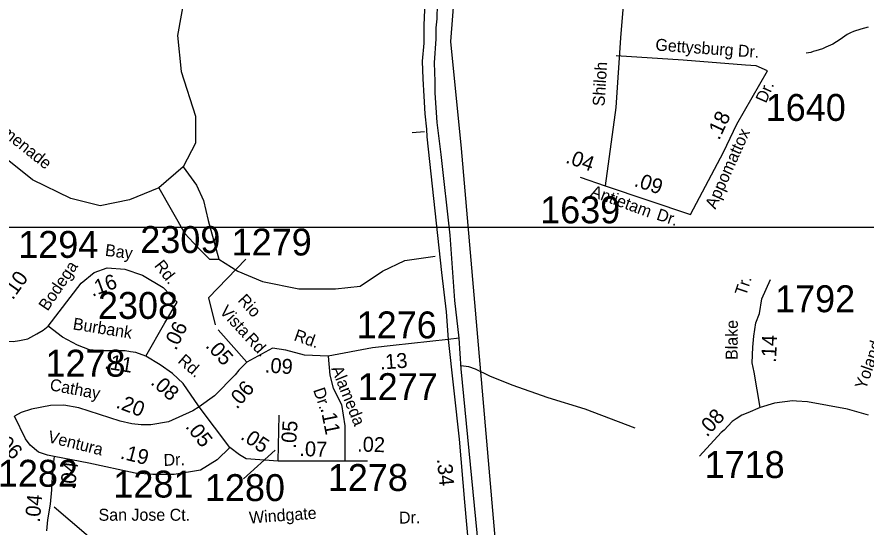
# Model space of a CAD drawing. Extents: x 698898 to 728312, y 20247 to 71559.
# Drawn here: x 710344 to 711763, y 40343 to 41196 of the extents above; entities that cross this region are included whole.
import ezdxf

# ---------------------------------------------------------------- set-up
doc = ezdxf.new("R2010")
doc.units = 0
for name, color, linetype in [('Old_Level_10', 7, 'Continuous'), ('Old_Level_11', 7, 'Continuous'), ('Old_Level_17', 7, 'Continuous'), ('Old_Level_28', 7, 'Continuous'), ('Old_Level_32', 7, 'Continuous'), ('Old_Level_35', 7, 'Continuous'), ('Old_Level_50', 7, 'Continuous'), ('Old_Level_59', 7, 'Continuous'), ('Old_Level_63', 7, 'Continuous'), ('Old_Level_8', 7, 'Continuous')]:
    doc.layers.add(name, color=color, linetype=linetype)

msp = doc.modelspace()

# ---------------------------------------------------------------- linework, layer by layer
at = {"layer": 'Old_Level_11'}
for points in [[(710725.952, 40791.2145), (710663.65875, 40726.73675), (710674.79625, 40681.513)], [(710722.1875, 40424.1345), (710775.36625, 40471.69425)], [(710405.45775, 40377.0045), (710490.03025, 40305.2025)]]:
    msp.add_lwpolyline(points, dxfattribs=at)
at = {"layer": 'Old_Level_28'}
for points in [[(711082.97475, 40658.994), (711075.357, 40721.90975), (711067.76475, 40831.306), (711052.57975, 40966.02575), (711045.9995, 41019.71075), (711042.8235, 41069.23175), (711042.8235, 41088.224), (711041.44425, 41119.4845), (711044.63225, 41159.57725), (711044.63225, 41177.99825), (711045.902, 41193.24325), (711046.53675, 41217.381), (711052.57975, 41272.943), (711058.1475, 41346.38), (711063.209, 41426.90775), (711074.8505, 41579.8605), (711080.78625, 41679.2665), (711086.101, 41714.972), (711091.554, 41794.7645)], [(711072.91825, 41791.75375), (711071.67525, 41781.0655), (711066.3605, 41705.096), (711059.1595, 41599.10625), (711054.098, 41515.53975), (711043.46875, 41408.1685), (711038.91325, 41346.38), (711030.666, 41270.7385), (711025.247, 41217.23225), (711024.23475, 41196.4675), (711023.7285, 41181.2735), (711023.7285, 41152.405), (711021.19775, 41122.52375), (711022.324, 41092.78225), (711023.7285, 41063.773), (711025.247, 41034.39825), (711028.284, 41008.56875), (711028.79025, 40995.907), (711053.56875, 40768.7565), (711060.91625, 40703.408), (711064.2845, 40656.9005)], [(711064.2845, 40656.9005), (711082.9495, 40490.456), (711092.06025, 40385.11175), (711110.3955, 40179.62925), (711114.25875, 40141.65325)], [(711130.88825, 40143.4435), (711129.3765, 40171.2725), (711119.8995, 40265.07925), (711086.4925, 40607.9555), (711082.97475, 40658.994)]]:
    msp.add_lwpolyline(points, dxfattribs=at)
at = {"layer": 'Old_Level_32'}
msp.add_line((711285.043, 40928.453), (711327.246, 40913.614), dxfattribs=at)
for points in [[(711400.525, 41773.66225), (711385.34, 41661.194), (711383.0315, 41507.85425), (711359.76475, 41249.31975), (711352.4175, 41161.34425), (711345.07, 41044.6975), (711327.246, 40913.614)], [(711469.57625, 40866.08475), (711525.082, 40970.2005), (711547.12425, 41016.76125), (711598.55625, 41106.207), (711579.44675, 41114.37625)], [(711327.246, 40913.614), (711469.57625, 40866.08475)], [(710395.7375, 40679.2705), (710451.1115, 40750.97725), (710472.75175, 40768.6955), (710494.39225, 40776.57025), (710523.902, 40774.60175), (710553.41175, 40764.75825), (710587.83975, 40744.08675), (710611.4475, 40719.478)], [(711586.10075, 40543.19075), (711575.98, 40602.26275), (711573.02975, 40617.761), (711574.06475, 40644.27575), (711575.28925, 40662.655), (711578.963, 40684.71), (711585.086, 40700.63875), (711588.75975, 40725.14425), (711603.4545, 40757.00175)], [(710558.8415, 40628.8675), (710590.79075, 40685.02575), (710611.4475, 40719.478)], [(710248.0015, 40703.71025), (710263.54075, 40687.24375), (710280.46125, 40670.62575), (710290.82075, 40663.917), (710301.78975, 40658.9365), (710314.4855, 40655.7855), (710326.1655, 40653.956), (710337.0125, 40653.65125), (710347.677, 40655.07425), (710361.45225, 40658.0465), (710376.5495, 40666.323), (710387.43125, 40672.7265), (710395.7375, 40679.2705)], [(710558.8415, 40628.8675), (710542.53625, 40635.071), (710533.467, 40636.35325), (710524.30375, 40637.70175), (710483.069, 40637.70175), (710465.012, 40639.59), (710444.79875, 40647.41175), (710419.77275, 40660.6995), (710395.7375, 40679.2705)], [(710727.755, 40618.86775), (710679.769, 40673.0055)], [(711064.2845, 40656.9005), (710972.64575, 40646.636), (710938.18725, 40642.9015), (710863.6565, 40628.91775)], [(711082.97475, 40658.994), (711064.2845, 40656.9005)], [(710863.6565, 40628.91775), (710824.31025, 40630.8865), (710792.94275, 40639.097), (710770.74725, 40642.1815), (710727.755, 40618.86775)], [(710648.8675, 40543.383), (710647.1205, 40545.833), (710621.3995, 40583.2695), (710603.43225, 40600.228), (710583.20725, 40614.49325), (710558.8415, 40628.8675)], [(710863.6565, 40628.91775), (710866.41075, 40597.4185), (710872.31275, 40575.76275), (710886.084, 40548.201), (710891.98575, 40512.76425), (710891.98575, 40453.70325)], [(710727.755, 40618.86775), (710714.46, 40605.61075), (710708.274, 40597.80475), (710673.95, 40562.601), (710648.15275, 40544.38525)], [(710648.15275, 40544.38525), (710637.42025, 40537.82675), (710596.916, 40519.10475), (710567.163, 40514.39025), (710551.0385, 40514.39025), (710535.38525, 40515.70825), (710516.17875, 40520.536), (710447.2065, 40542.58525), (710421.7345, 40547.0465), (710399.40025, 40546.3625), (710367.60175, 40540.515), (710350.3255, 40535.136), (710339.6615, 40528.463)], [(710699.27, 40476.2555), (710648.15275, 40544.38525)], [(711586.10075, 40543.19075), (711565.654, 40534.36525), (711555.69675, 40530.30625), (711545.7395, 40524.402), (711539.47025, 40519.974), (711525.82525, 40505.58275), (711521.031, 40501.1545), (711484.88975, 40462.03975)], [(711767.3805, 40530.6755), (711731.924, 40540.52525), (711665.2265, 40552.81575), (711646.78725, 40553.55375), (711640.149, 40554.29175), (711609.9085, 40550.60175), (711586.10075, 40543.19075)], [(710780.3035, 40453.70325), (710782.012, 40530.317)], [(710405.99375, 40461.32), (710394.38025, 40463.43325), (710379.6055, 40468.5025), (710365.691, 40480.0265), (710357.5345, 40491.07025), (710339.6615, 40528.463)], [(710699.27, 40476.2555), (710678.33625, 40455.67175), (710650.435, 40438.70175), (710606.28425, 40431.40175), (710570.96375, 40431.01775), (710541.018, 40433.323), (710463.8045, 40450.31825), (710405.99375, 40461.32)], [(710780.3035, 40453.70325), (710726.7505, 40457.476), (710715.67625, 40463.941), (710699.27, 40476.2555)], [(710405.99375, 40461.32), (710402.7305, 40439.22825), (710401.4365, 40405.6925)], [(710891.98575, 40453.70325), (710780.3035, 40453.70325)], [(710929.36475, 40453.70325), (710891.98575, 40453.70325)], [(710401.4365, 40405.6925), (710399.23875, 40381.50125), (710394.6785, 40355.554), (710392.63475, 40336.8025)]]:
    msp.add_lwpolyline(points, dxfattribs=at)
at = {"layer": 'Old_Level_35'}
msp.add_line((711004.484, 41003.18825), (711025.07175, 41004.5445), dxfattribs=at)
for points in [[(710622.81525, 41227.476), (710612.02075, 41165.06425), (710618.0175, 41105.05275), (710642.00525, 41030.639), (710642.00525, 40985.03025), (710621.61575, 40945.42275), (710580.83675, 40910.61625), (710531.662, 40890.21225), (710482.4875, 40880.6105), (710433.31275, 40892.61275), (710369.7455, 40923.81875), (710301.38075, 40977.829), (710222.2215, 41036.64), (710194.63575, 41046.242), (710161.053, 41047.44225), (710075.8965, 41039.0405), (709976.34775, 41027.03825), (709912.7805, 41034.23975), (709798.83925, 41057.044), (709716.082, 41077.44775), (709670.50525, 41114.655), (709620.13125, 41256.28175)], [(711579.44675, 41114.37625), (711561.42825, 41115.8165), (711457.381, 41124.134), (711345.646, 41131.524)], [(710621.61575, 40945.42275), (710643.71075, 40915.167), (710655.5145, 40889.57375), (710663.38375, 40856.10575), (710681.08975, 40791.13875)], [(710580.83675, 40910.61625), (710624.0375, 40834.45), (710645.678, 40810.82575), (710665.35125, 40791.13875), (710681.08975, 40791.13875), (710712.56675, 40771.4515), (710753.88025, 40753.73325), (710814.867, 40741.921), (710875.85375, 40741.921), (710917.1675, 40745.8585), (710954.5465, 40771.4515), (710991.9255, 40789.17), (711042.89, 40796.4555)], [(711086.11175, 40613.479), (711098.40725, 40611.7215), (711109.465, 40608.03325), (711133.4235, 40596.0465), (711171.2045, 40581.2935), (711231.10075, 40560.08625), (711292.84025, 40540.723), (711376.69525, 40509.373)]]:
    msp.add_lwpolyline(points, dxfattribs=at)
at = {"layer": 'Old_Level_50'}
msp.add_lwpolyline([(711118.85575, 41782.99425), (711074.30925, 41234.29475), (711068.45225, 41155.194), (711086.02325, 40976.485), (711154.84275, 40184.01325), (711614.61475, 40233.81725), (711696.6125, 40239.67675), (711807.895, 40236.747), (711925.03425, 40227.958), (712103.672, 40204.52075), (712367.2355, 40166.43525), (712397.59, 40159.68725)], dxfattribs=at)
at = {"layer": 'Old_Level_59'}
msp.add_lwpolyline([(711766.6495, 41178.99225), (711754.3815, 41175.91075), (711742.2655, 41171.677), (711737.00775, 41169.51), (711731.5975, 41166.73625), (711719.634, 41158.598), (711707.5945, 41150.9505), (711696.012, 41145.6165), (711690.52575, 41142.6875), (711679.47675, 41139.4565), (711674.98075, 41138.42025), (711670.7135, 41136.71325), (711662.94125, 41135.8295)], dxfattribs=at)
at = {"layer": 'Old_Level_63'}
msp.add_lwpolyline([(712997.194, 38342.50525), (708988.483, 38342.50525), (708981.17525, 40844.693), (713658.7125, 40844.693)], dxfattribs=at)

# ---------------------------------------------------------------- texts
at = {"layer": 'Old_Level_10'}
for s, height, rotation, p in [('Promenade', 20, 321.48091111, (710283.3745, 41026.4465)), ('Tr.', 20, 71.57866389, (711562.11725, 40728.667)), ('Yolanda Ln.', 19.9999995, 70.61552222, (711762.47875, 40572.0575)), ('Blake', 19.999997, 89.54345278, (711548.306, 40622.66475)), ('Windgate', 19.999995, 4.1991, (710732.359, 40349.0505)), ('Dr.', 20, 1.41376389, (710982.52, 40348.923))]:
    msp.add_text(s, height=height, rotation=rotation, dxfattribs=at).set_placement(p)
at = {"layer": 'Old_Level_11'}
for s, height, rotation, p in [('Gettysburg Dr.', 19.9999995, 355.85904444, (711410.47925, 41140.22675)), ('Shiloh', 20, 86.39186111, (711325.807, 41046.47425)), ('Dr.', 19.999997, 66.62706389, (711595.887, 41050.99625)), ('Appomattox', 20, 65.914525, (711511.3555, 40873.78325)), ('Antietam', 20, 339.7459, (711301.04875, 40897.0975)), ('Dr.', 20, 341.53389444, (711411.41825, 40857.73625)), ('Bay', 20, 352.86874444, (710490.032, 40796.96725)), ('Bodega', 20, 55.94321389, (710394.70575, 40703.33075)), ('Rd.', 20, 308.13470556, (710572.1365, 40780.17825)), ('Rio ', 20, 312.68691667, (710711.51675, 40721.695)), ('Vista', 20, 312.68691667, (710681.23, 40702.9085)), ('Burbank', 20, 350.90272778, (710436.02175, 40673.91025)), ('Rd.', 20, 340.33225833, (710805.2365, 40655.97725)), ('Rd.', 20, 312.68691667, (710723.54275, 40656.94875)), ('Rd.', 20, 318.96904167, (710611.0535, 40619.294)), ('Alameda', 20, 291.92911667, (710868.6335, 40608.4095)), ('Cathay', 20, 349.37252222, (710397.27475, 40572.2625)), ('Dr.', 19.999994, 288.56514444, (710838.575, 40572.6355)), ('Ventura', 20, 345.95359444, (710393.79275, 40485.47175)), ('Dr.', 20, 2.20456111, (710589.0225, 40445.43975))]:
    msp.add_text(s, height=height, rotation=rotation, dxfattribs=at).set_placement(p)
msp.add_text('San Jose Ct.', height=19.9999995, dxfattribs=at).set_placement((710479.91125, 40353.85475))
at = {"layer": 'Old_Level_17'}
for s, height, rotation, p in [('.18', 25.000001, 64.66675, (711517.44925, 40989.13375)), ('.04', 24.999998, 340.62781111, (711259.47575, 40952.96125)), ('.09', 25.000001, 341.53397778, (711373.978, 40913.82275)), ('.10', 25.000001, 54.48393056, (710336.434, 40722.08175)), ('.16', 25.000001, 19.99593056, (710469.48625, 40728.178)), ('.06', 25.000001, 64.05871111, (710609.25625, 40637.47475)), ('.14', 25.000001, 87.7646, (711612.664, 40617.719)), ('.05', 25.000001, 312.96710556, (710657.51325, 40645.34)), ('.11', 25.000001, 350.90272778, (710488.7955, 40608.51725)), ('.13', 25.000001, 4.33580556, (710950.89625, 40606.496)), ('.09', 25.000001, 356.06941667, (710757.36875, 40602.01675)), ('.08', 25.000001, 318.96904167, (710565.644, 40583.179)), ('.06', 25.000001, 48.52600833, (710711.28175, 40539.35525)), ('.20', 25.000001, 339.42913889, (710507.5925, 40543.3685)), ('.11', 25.000001, 281.30127222, (710850.945, 40541.78125)), ('.08', 25.000001, 47.26268333, (711497.04375, 40492.7615)), ('.05', 25.000001, 308.271975, (710624.18675, 40510.86175)), ('.05', 25.000001, 86.05830556, (710809.69275, 40474.08675)), ('.05', 25.000001, 326.29145278, (710715.807, 40491.49125)), ('.06', 25.000001, 314.977475, (710304.5445, 40487.30075)), ('.07', 25.000001, 358.44017222, (710815.4355, 40462.05225)), ('.02', 25.000001, 358.43994722, (710912.1035, 40469.65125)), ('.19', 25.000001, 345.75305278, (710515.0035, 40458.20125)), ('.04', 25.000001, 82.53253333, (710439.971, 40405.26)), ('.34', 25.000001, 275.52177778, (711045.63425, 40457.1925)), ('.04', 25.000001, 84.80900556, (710381.6, 40350.4705))]:
    msp.add_text(s, height=height, rotation=rotation, dxfattribs=at).set_placement(p)
at = {"layer": 'Old_Level_8'}
for s, p in [('1640', (711595.39925, 41022.42425)), ('1639', (711218.27525, 40851.20975)), ('2309', (710549.75175, 40801.56725)), ('1279', (710702.5065, 40797.395)), ('1294', (710345.6795, 40793.44)), ('1792', (711611.03525, 40702.531)), ('2308 ', (710478.9445, 40691.36375)), ('1276', (710911.484, 40658.83375)), ('1278', (710391.13525, 40594.82325)), ('1277', (710913.1305, 40555.60525)), ('1718', (711493.27075, 40425.28375)), ('1282', (710311.63675, 40410.72325)), ('1278', (710863.18375, 40403.6425)), ('1281', (710504.71225, 40392.63525)), ('1280', (710657.81025, 40386.7595))]:
    msp.add_text(s, height=45, dxfattribs=at).set_placement(p)

doc.saveas('drawing.dxf')
